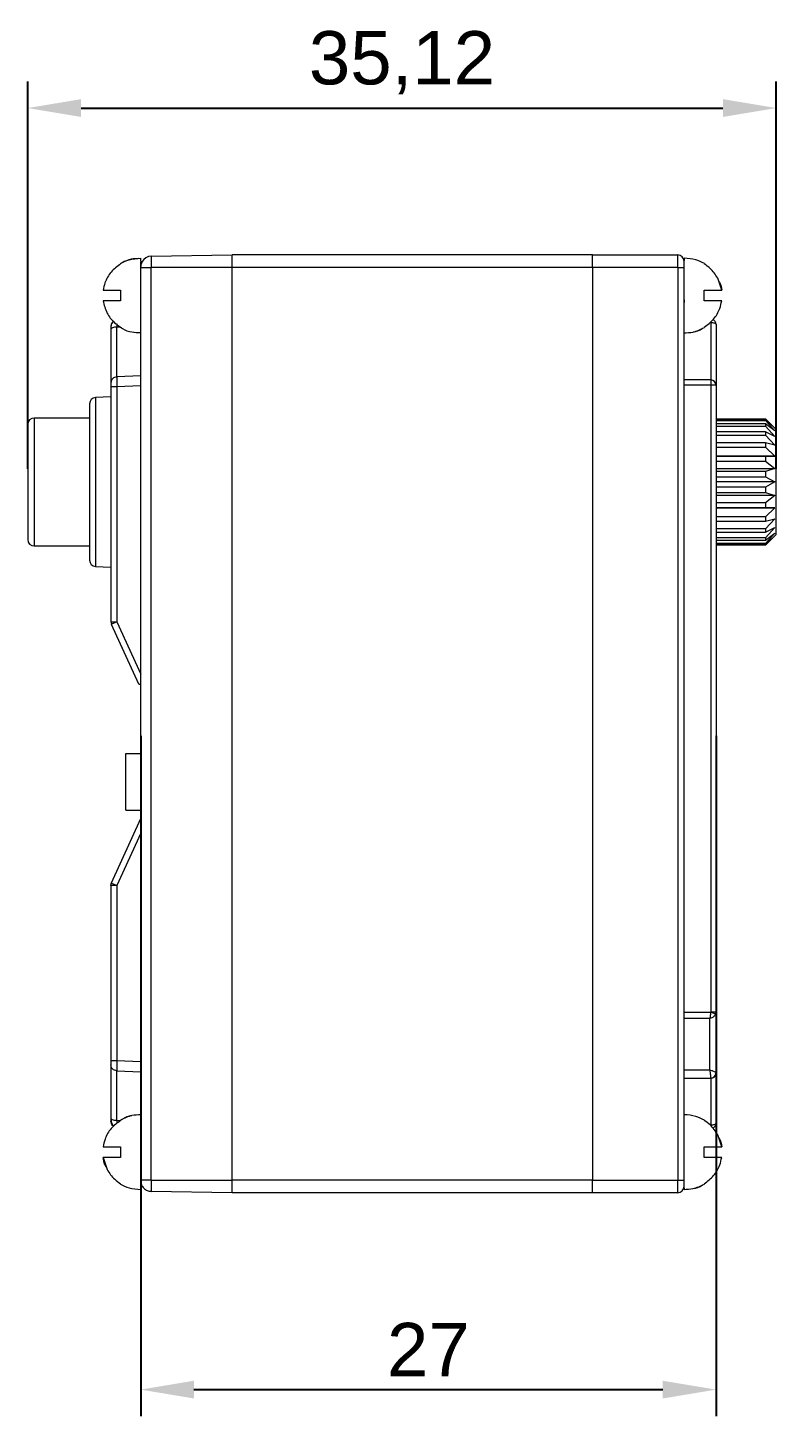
# Model space of a CAD drawing. Header units: millimetres. Extents: x 4 to 96, y 23 to 146.
# Drawn here: x 60.6 to 95.7, y 78.9 to 144.1 of the extents above; entities that cross this region are included whole.
import ezdxf

# ---------------------------------------------------------------- set-up
doc = ezdxf.new("R2010")
doc.units = ezdxf.units.MM
doc.layers.add('标注层', color=150, linetype='Continuous', lineweight=18)
doc.layers.add('标注层 @ 1', color=150, linetype='Continuous', lineweight=18)
doc.styles.get("Standard").update_dxf_attribs({"font": 'arial.ttf'})
doc.dimstyles.new('Annotative', dxfattribs={"dimscale": 0, "dimtxt": 2.5, "dimasz": 2.5, "dimexe": 1.25, "dimexo": 0.625, "dimtad": 1, "dimtxsty": 'Standard', "dimcen": 2.5, "dimadec": 0, "dimazin": 0, "dimtfac": 1, "dimtmove": 0, "dimatfit": 3, "dimfxl": 0, "dimarcsym": 0})

# ---------------------------------------------------------------- blocks, each defined once
blk = doc.blocks.new('*D23')
at = {"layer": 'Defpoints', "color": 0, "transparency": 16777216}
for p in [(95.691, 140.289), (60.567, 122.739), (95.691, 122.739)]:
    blk.add_point(p, dxfattribs=at)
at = {"layer": '标注层', "color": 0, "lineweight": -2, "transparency": 16777216}
for p, q in [((60.567, 123.364), (60.567, 141.539)), ((95.691, 123.364), (95.691, 141.539)), ((63.067, 140.289), (93.191, 140.289))]:
    blk.add_line(p, q, dxfattribs=at)
at = {"layer": '标注层', "color": 0, "transparency": 16777216}
for points in [[(63.067, 140.705), (63.067, 139.872), (60.567, 140.289)], [(93.191, 140.705), (93.191, 139.872), (95.691, 140.289)]]:
    blk.add_solid(points, dxfattribs=at)
at = {"layer": '标注层', "color": 0, "transparency": 16777216, "insert": (78.129, 142.416), "char_height": 2.5, "attachment_point": 5}
blk.add_mtext('35,12', dxfattribs=at)
blk = doc.blocks.new('*D24')
at = {"layer": 'Defpoints', "color": 0, "transparency": 16777216}
for p in [(65.867, 111.452), (92.867, 111.452), (92.867, 80.143)]:
    blk.add_point(p, dxfattribs=at)
at = {"layer": '标注层', "color": 0, "lineweight": -2, "transparency": 16777216}
for p, q in [((65.867, 110.827), (65.867, 78.893)), ((92.867, 110.827), (92.867, 78.893)), ((68.367, 80.143), (90.367, 80.143))]:
    blk.add_line(p, q, dxfattribs=at)
at = {"layer": '标注层', "color": 0, "transparency": 16777216}
for points in [[(68.367, 80.56), (68.367, 79.726), (65.867, 80.143)], [(90.367, 80.56), (90.367, 79.726), (92.867, 80.143)]]:
    blk.add_solid(points, dxfattribs=at)
at = {"layer": '标注层', "color": 0, "transparency": 16777216, "insert": (79.367, 82.023), "char_height": 2.5, "attachment_point": 5}
blk.add_mtext('27', dxfattribs=at)

msp = doc.modelspace()

# ---------------------------------------------------------------- linework, layer by layer
at = {"color": 7, "linetype": 'Continuous', "lineweight": 15}
for p, q in [((65.867, 90.103), (65.867, 133.081)), ((65.867, 133.081), (65.951, 133.081)), ((66.359, 133.335), (70.167, 133.401)), ((70.167, 132.801), (70.167, 133.401)), ((70.167, 132.799), (70.167, 133.399)), ((87.067, 133.399), (70.167, 133.399)), ((87.067, 133.399), (91.067, 133.399)), ((87.067, 132.799), (87.067, 133.399)), ((91.067, 132.799), (91.067, 133.399)), ((91.367, 132.799), (91.367, 133.099)), ((65.878, 90.103), (65.878, 132.801)), ((70.167, 132.801), (66.359, 132.801)), ((66.359, 89.977), (66.359, 132.801)), ((70.167, 89.977), (70.167, 132.801)), ((87.067, 132.799), (70.167, 132.799)), ((91.067, 132.799), (87.067, 132.799)), ((87.067, 132.799), (87.067, 89.979)), ((91.067, 132.799), (91.367, 132.799)), ((91.067, 132.799), (91.067, 89.979)), ((91.367, 89.979), (91.367, 132.799)), ((93.131, 131.739), (92.944, 132.307)), ((64.925, 131.739), (64.925, 131.239)), ((92.31, 131.239), (92.31, 131.739)), ((91.367, 131.287), (91.367, 131.169)), ((64.752, 127.675), (64.752, 130.013)), ((64.966, 129.969), (64.915, 129.989)), ((92.319, 129.989), (92.31, 130.005)), ((92.617, 130.213), (92.617, 127.526)), ((64.467, 127.206), (64.467, 116.179)), ((65.867, 127.718), (64.752, 127.675)), ((65.867, 127.247), (64.752, 127.206)), ((64.752, 127.206), (64.752, 116.179)), ((92.617, 127.526), (91.367, 127.526)), ((92.617, 127.284), (91.367, 127.284)), ((92.617, 127.526), (92.617, 127.284)), ((92.617, 127.284), (92.617, 97.869)), ((92.867, 127.284), (92.617, 127.284)), ((92.867, 127.284), (92.867, 97.869)), ((64.467, 126.739), (63.752, 126.702)), ((63.467, 125.739), (60.867, 125.739)), ((92.867, 125.699), (95.191, 125.699)), ((95.191, 125.668), (92.867, 125.668)), ((92.867, 125.62), (95.191, 125.62)), ((95.191, 125.469), (92.867, 125.469)), ((92.867, 125.361), (95.191, 125.361)), ((95.626, 125.259), (95.191, 125.668)), ((95.191, 125.62), (95.626, 125.141)), ((95.626, 125.141), (95.191, 125.469)), ((95.191, 125.361), (95.626, 124.871)), ((95.691, 125.199), (95.312, 125.579)), ((95.691, 120.279), (95.691, 125.199)), ((95.191, 125.098), (92.867, 125.098)), ((92.867, 124.937), (95.191, 124.937)), ((95.191, 124.58), (92.867, 124.58)), ((95.626, 124.871), (95.191, 125.098)), ((95.191, 124.937), (95.626, 124.468)), ((95.626, 124.468), (95.191, 124.58)), ((92.867, 124.375), (95.191, 124.375)), ((92.867, 123.956), (95.626, 123.956)), ((95.191, 123.945), (92.867, 123.945)), ((95.191, 124.375), (95.626, 123.956)), ((95.626, 123.956), (95.191, 123.945)), ((95.191, 123.945), (95.191, 123.71)), ((92.867, 123.71), (95.191, 123.71)), ((92.867, 123.367), (95.626, 123.367)), ((95.191, 123.235), (92.867, 123.235)), ((95.191, 123.71), (95.626, 123.367)), ((95.626, 123.367), (95.191, 123.235)), ((92.867, 122.985), (95.191, 122.985)), ((95.626, 122.739), (92.867, 122.739)), ((95.191, 122.985), (95.626, 122.739)), ((95.626, 122.739), (95.191, 122.494)), ((95.191, 122.494), (92.867, 122.494)), ((92.867, 122.243), (95.191, 122.243)), ((95.626, 122.111), (92.867, 122.111)), ((95.191, 122.243), (95.626, 122.111)), ((95.626, 122.111), (95.191, 121.768)), ((95.191, 121.768), (92.867, 121.768)), ((92.867, 121.533), (95.191, 121.533)), ((95.626, 121.523), (92.867, 121.523)), ((95.191, 121.533), (95.626, 121.523)), ((95.626, 121.523), (95.191, 121.103)), ((95.191, 121.103), (92.867, 121.103)), ((92.867, 120.899), (95.191, 120.899)), ((95.626, 121.011), (95.191, 120.541)), ((95.191, 120.899), (95.626, 121.011)), ((95.626, 120.607), (95.191, 120.117)), ((95.191, 120.38), (95.626, 120.607)), ((95.191, 120.541), (92.867, 120.541)), ((92.867, 120.38), (95.191, 120.38)), ((95.191, 120.117), (92.867, 120.117)), ((92.867, 120.01), (95.191, 120.01)), ((95.626, 120.338), (95.191, 119.858)), ((95.191, 120.01), (95.626, 120.338)), ((95.191, 119.811), (95.626, 120.219)), ((95.312, 119.9), (95.691, 120.279)), ((60.867, 119.739), (63.467, 119.739)), ((95.191, 119.858), (92.867, 119.858)), ((92.867, 119.811), (95.191, 119.811)), ((95.191, 119.78), (92.867, 119.78)), ((63.752, 118.777), (64.467, 118.739)), ((64.467, 116.179), (64.752, 116.179)), ((65.772, 113.246), (64.494, 116.055)), ((64.752, 116.179), (65.867, 113.727)), ((65.167, 107.339), (65.167, 109.989)), ((65.167, 109.989), (65.867, 109.989)), ((64.494, 103.924), (65.867, 106.942)), ((65.167, 107.339), (65.867, 107.339)), ((65.867, 106.252), (64.752, 103.799)), ((64.467, 103.799), (64.467, 95.573)), ((64.752, 103.799), (64.467, 103.799)), ((64.752, 103.799), (64.752, 95.573)), ((92.617, 97.869), (92.614, 97.851)), ((92.617, 97.869), (92.867, 97.869)), ((92.867, 97.869), (92.849, 97.769)), ((92.567, 97.571), (92.567, 95.141)), ((65.867, 95.531), (64.752, 95.573)), ((64.752, 95.103), (65.867, 95.061)), ((64.752, 92.765), (64.752, 95.103)), ((91.367, 94.763), (92.617, 94.763)), ((92.617, 94.763), (92.617, 94.76)), ((92.617, 94.76), (92.617, 92.566)), ((92.865, 94.988), (92.867, 94.971)), ((64.477, 92.855), (64.467, 92.874)), ((64.915, 92.789), (64.924, 92.774)), ((93.131, 91.539), (92.944, 92.107)), ((64.924, 91.539), (64.924, 91.039)), ((65.867, 91.492), (65.867, 91.61)), ((92.31, 91.039), (92.31, 91.539)), ((64.103, 91.039), (64.29, 90.472)), ((65.867, 90.103), (65.867, 89.977)), ((65.867, 90.103), (65.878, 90.103)), ((65.884, 89.977), (65.867, 89.977)), ((66.359, 89.977), (70.167, 89.977)), ((87.067, 89.979), (70.167, 89.979)), ((70.167, 89.379), (70.167, 89.979)), ((70.167, 89.377), (70.167, 89.977)), ((87.067, 89.979), (91.067, 89.979)), ((87.067, 89.379), (87.067, 89.979)), ((91.067, 89.979), (91.367, 89.979)), ((91.067, 89.379), (91.067, 89.979)), ((70.167, 89.377), (66.359, 89.444)), ((87.067, 89.379), (70.167, 89.379)), ((91.067, 89.379), (87.067, 89.379)), ((92.319, 89.789), (92.31, 89.805))]:
    msp.add_line(p, q, dxfattribs=at)
at = {"color": 8, "linetype": 'Continuous', "lineweight": 15}
for p, q in [((64.752, 130.013), (64.906, 130.021)), ((63.752, 126.702), (63.752, 118.777)), ((60.867, 125.739), (60.867, 119.739)), ((91.367, 97.851), (92.614, 97.851)), ((91.367, 97.571), (92.567, 97.571)), ((92.567, 95.141), (91.367, 95.141)), ((64.752, 92.765), (64.749, 92.643)), ((64.9, 92.758), (64.752, 92.765))]:
    msp.add_line(p, q, dxfattribs=at)
at = {"color": 7, "linetype": 'Continuous', "lineweight": 15, "flags": 128}
for points in [[(92.867, 130.139), (92.862, 130.154), (92.848, 130.167), (92.825, 130.18), (92.794, 130.191), (92.756, 130.2), (92.713, 130.207), (92.666, 130.211), (92.617, 130.213)], [(95.191, 125.668), (95.191, 125.663), (95.191, 125.658), (95.191, 125.653), (95.191, 125.647), (95.191, 125.641), (95.191, 125.634), (95.191, 125.628), (95.191, 125.62)], [(95.191, 125.469), (95.191, 125.457), (95.191, 125.444), (95.191, 125.431), (95.191, 125.418), (95.191, 125.404), (95.191, 125.39), (95.191, 125.376), (95.191, 125.361)], [(95.191, 125.098), (95.191, 125.079), (95.191, 125.06), (95.191, 125.04), (95.191, 125.02), (95.191, 125), (95.191, 124.979), (95.191, 124.958), (95.191, 124.937)], [(95.191, 124.58), (95.191, 124.555), (95.191, 124.53), (95.191, 124.505), (95.191, 124.479), (95.191, 124.453), (95.191, 124.428), (95.191, 124.401), (95.191, 124.375)], [(95.191, 123.235), (95.191, 123.204), (95.191, 123.173), (95.191, 123.142), (95.191, 123.11), (95.191, 123.079), (95.191, 123.047), (95.191, 123.016), (95.191, 122.985)], [(95.191, 122.494), (95.191, 122.462), (95.191, 122.431), (95.191, 122.4), (95.191, 122.368), (95.191, 122.337), (95.191, 122.306), (95.191, 122.274), (95.191, 122.243)], [(95.191, 121.768), (95.191, 121.738), (95.191, 121.709), (95.191, 121.679), (95.191, 121.65), (95.191, 121.62), (95.191, 121.591), (95.191, 121.562), (95.191, 121.533)], [(95.191, 121.103), (95.191, 121.077), (95.191, 121.051), (95.191, 121.025), (95.191, 120.999), (95.191, 120.974), (95.191, 120.949), (95.191, 120.924), (95.191, 120.899)], [(95.191, 120.541), (95.191, 120.52), (95.191, 120.499), (95.191, 120.479), (95.191, 120.459), (95.191, 120.439), (95.191, 120.419), (95.191, 120.399), (95.191, 120.38)], [(95.191, 120.117), (95.191, 120.103), (95.191, 120.088), (95.191, 120.075), (95.191, 120.061), (95.191, 120.048), (95.191, 120.035), (95.191, 120.022), (95.191, 120.01)], [(95.191, 119.858), (95.191, 119.851), (95.191, 119.844), (95.191, 119.838), (95.191, 119.832), (95.191, 119.826), (95.191, 119.82), (95.191, 119.815), (95.191, 119.811)], [(92.849, 97.769), (92.84, 97.772), (92.824, 97.778), (92.8, 97.786), (92.771, 97.796), (92.737, 97.808), (92.698, 97.822), (92.657, 97.836), (92.614, 97.851)], [(92.617, 92.566), (92.666, 92.567), (92.713, 92.571), (92.756, 92.578), (92.794, 92.587), (92.825, 92.598), (92.848, 92.611), (92.862, 92.625), (92.867, 92.639)]]:
    msp.add_lwpolyline(points, dxfattribs=at)
at = {"color": 7, "linetype": 'Continuous', "lineweight": 15}
for centre, radius, start, end in [((66.367, 132.835), 0.5, 90.99996, 150.56472), ((91.067, 133.099), 0.3, 0, 90), ((92.617, 130.139), 0.25, 0, 64.03701), ((92.621, 127.28), 0.246, 1.01056, 90.97545), ((63.767, 126.402), 0.3, 93, 180), ((60.867, 125.439), 0.3, 90, 180), ((60.867, 120.039), 0.3, 180, 270), ((63.767, 119.076), 0.3, 180, 267), ((64.767, 116.179), 0.3, 180, 204.46157), ((92.614, 95.015), 0.252, 270.55869, 353.78578), ((92.635, 94.992), 0.233, 265.53702, 354.70212), ((92.617, 92.639), 0.25, 295.79449, 0), ((91.067, 89.679), 0.3, 270, 0)]:
    msp.add_arc(centre, radius, start, end, dxfattribs=at)
for points, knots in [([(64.924, 132.974), (64.767, 132.856), (64.451, 132.62), (64.192, 132.161), (64.127, 131.855), (64.103, 131.739)], [0, 0, 0, 0, 0.384245, 0.768595, 1, 1, 1, 1]), ([(64.915, 132.989), (65.047, 133.058), (65.345, 133.211), (65.681, 133.229), (65.867, 133.239)], [0, 0, 0, 0, 0.44383, 1, 1, 1, 1]), ([(65.778, 133.222), (65.658, 133.218), (65.392, 133.21), (65.093, 133.09), (64.943, 132.999), (64.918, 132.984)], [0, 0, 0, 0, 0.405056, 0.900524, 1, 1, 1, 1]), ([(65.867, 133.112), (65.867, 133.165), (65.867, 133.234), (65.867, 133.238), (65.867, 133.24)], [0, 0, 0, 0, 0.75813, 1, 1, 1, 1]), ([(65.878, 132.801), (65.88, 132.852), (65.886, 132.95), (65.929, 133.038), (65.951, 133.081)], [0, 0, 0, 0, 0.513049, 1, 1, 1, 1]), ([(66.359, 133.335), (66.359, 133.327), (66.359, 133.311), (66.359, 133.187), (66.359, 133.011), (66.359, 132.871), (66.359, 132.801)], [0, 0, 0, 0, 0.25, 0.5, 0.75, 1, 1, 1, 1]), ([(91.367, 133.239), (91.367, 133.237), (91.367, 133.235), (91.367, 133.138), (91.367, 133.137)], [0, 0, 0, 0, 0.985949, 1, 1, 1, 1]), ([(92.319, 132.989), (92.187, 133.058), (91.89, 133.211), (91.554, 133.229), (91.367, 133.239)], [0, 0, 0, 0, 0.44383, 1, 1, 1, 1]), ([(92.944, 132.307), (92.837, 132.471), (92.665, 132.734), (92.407, 132.909), (92.31, 132.974)], [0, 0, 0, 0, 0.6265461, 1, 1, 1, 1]), ([(65.878, 132.801), (65.894, 132.801), (65.928, 132.801), (66.043, 132.801), (66.19, 132.801), (66.302, 132.801), (66.359, 132.801)], [0, 0, 0, 0, 0.249999, 0.5, 0.75, 1, 1, 1, 1]), ([(64.103, 131.739), (64.151, 131.739), (64.246, 131.739), (64.569, 131.739), (64.827, 131.739), (64.924, 131.739)], [0, 0, 0, 0, 0.383838, 0.767814, 1, 1, 1, 1]), ([(92.31, 131.739), (92.467, 131.739), (92.78, 131.739), (93.041, 131.739), (93.106, 131.739), (93.131, 131.739)], [0, 0, 0, 0, 0.3812667, 0.762528, 1, 1, 1, 1]), ([(92.982, 132.193), (93.004, 132.156), (93.089, 132.019), (93.114, 131.858), (93.131, 131.739)], [0, 0, 0, 0, 0.265937, 1, 1, 1, 1]), ([(64.103, 131.239), (64.151, 131.048), (64.247, 130.666), (64.569, 130.249), (64.827, 130.071), (64.924, 130.004)], [0, 0, 0, 0, 0.384164, 0.768389, 1, 1, 1, 1]), ([(64.925, 131.239), (64.772, 131.239), (64.466, 131.239), (64.198, 131.239), (64.131, 131.239), (64.103, 131.239)], [0, 0, 0, 0, 0.371938, 0.743134, 1, 1, 1, 1]), ([(93.131, 131.239), (93.084, 131.239), (92.989, 131.239), (92.668, 131.239), (92.409, 131.239), (92.31, 131.239)], [0, 0, 0, 0, 0.38127, 0.762541, 1, 1, 1, 1]), ([(92.31, 130.005), (92.467, 130.122), (92.78, 130.355), (93.041, 130.813), (93.106, 131.121), (93.131, 131.239)], [0, 0, 0, 0, 0.381319, 0.762642, 1, 1, 1, 1]), ([(64.606, 130.278), (64.587, 130.266), (64.535, 130.233), (64.48, 130.144), (64.472, 130.069), (64.467, 130.031)], [0, 0, 0, 0, 0.235549, 0.617771, 1, 1, 1, 1]), ([(64.608, 130.277), (64.597, 130.269), (64.567, 130.249), (64.518, 130.192), (64.475, 130.107), (64.47, 130.034), (64.467, 130.001)], [0, 0, 0, 0, 0.1312415, 0.3305179, 0.694637, 1, 1, 1, 1]), ([(64.752, 130.013), (64.714, 130.011), (64.638, 130.006), (64.545, 129.981), (64.48, 129.946), (64.471, 129.918), (64.467, 129.904)], [0, 0, 0, 0, 0.2499995, 0.5000001, 0.749999, 1, 1, 1, 1]), ([(64.467, 129.996), (64.467, 129.984), (64.467, 129.959), (64.467, 129.922), (64.467, 129.904)], [0, 0, 0, 0, 0.50154, 1, 1, 1, 1]), ([(64.467, 129.904), (64.467, 129.627), (64.467, 129.065), (64.467, 128.351), (64.467, 127.761), (64.467, 127.515), (64.467, 127.394)], [0, 0, 0, 0, 0.247158, 0.5, 0.752842, 1, 1, 1, 1]), ([(64.921, 129.999), (64.952, 129.977), (65.108, 129.872), (65.438, 129.759), (65.727, 129.75), (65.868, 129.746)], [0, 0, 0, 0, 0.114999, 0.570111, 1, 1, 1, 1]), ([(65.867, 129.739), (65.726, 129.733), (65.581, 129.727), (65.451, 129.779), (65.447, 129.78)], [0, 0, 0, 0, 0.974121, 1, 1, 1, 1]), ([(91.367, 129.739), (91.506, 129.744), (91.84, 129.754), (92.142, 129.902), (92.319, 129.989)], [0, 0, 0, 0, 0.414044, 1, 1, 1, 1]), ([(91.787, 129.78), (91.788, 129.78), (91.938, 129.792), (92.11, 129.865), (92.252, 129.958), (92.268, 129.969)], [0, 0, 0, 0, 0.003762, 0.883493, 1, 1, 1, 1]), ([(92.867, 130.139), (92.867, 129.973), (92.867, 129.64), (92.867, 129.168), (92.867, 128.725), (92.867, 128.321), (92.867, 127.967), (92.867, 127.675), (92.867, 127.439), (92.867, 127.336), (92.867, 127.284)], [0, 0, 0, 0, 0.122946, 0.245952, 0.372916, 0.5, 0.626964, 0.754047, 0.876994, 1, 1, 1, 1]), ([(64.752, 127.675), (64.714, 127.669), (64.638, 127.658), (64.545, 127.592), (64.48, 127.501), (64.471, 127.429), (64.467, 127.394)], [0, 0, 0, 0, 0.25, 0.499999, 0.750001, 1, 1, 1, 1]), ([(64.467, 127.394), (64.467, 127.385), (64.467, 127.368), (64.467, 127.322), (64.467, 127.267), (64.467, 127.226), (64.467, 127.206)], [0, 0, 0, 0, 0.2508, 0.500079, 0.750805, 1, 1, 1, 1]), ([(64.752, 127.206), (64.714, 127.206), (64.638, 127.206), (64.545, 127.206), (64.48, 127.206), (64.471, 127.206), (64.467, 127.206)], [0, 0, 0, 0, 0.25, 0.5, 0.750001, 1, 1, 1, 1]), ([(64.752, 127.675), (64.751, 127.654), (64.749, 127.61), (64.748, 127.497), (64.749, 127.359), (64.751, 127.257), (64.752, 127.206)], [0, 0, 0, 0, 0.248882, 0.4985, 0.748868, 1, 1, 1, 1]), ([(63.467, 126.402), (63.467, 126.39), (63.467, 126.366), (63.467, 126.194), (63.467, 125.997), (63.467, 125.745), (63.467, 125.348), (63.467, 124.762), (63.467, 124.111), (63.467, 123.43), (63.467, 122.969), (63.467, 122.739)], [0, 0, 0, 0, 0.120037, 0.239982, 0.304412, 0.368751, 0.500083, 0.631415, 0.760018, 0.880032, 1, 1, 1, 1]), ([(60.567, 125.439), (60.567, 125.43), (60.567, 125.412), (60.567, 125.285), (60.567, 125.14), (60.567, 124.954), (60.567, 124.661), (60.567, 124.232), (60.567, 123.752), (60.567, 123.248), (60.567, 122.909), (60.567, 122.739)], [0, 0, 0, 0, 0.120046, 0.239967, 0.305431, 0.370175, 0.500086, 0.630123, 0.760034, 0.880048, 1, 1, 1, 1]), ([(95.191, 125.699), (95.232, 125.659), (95.378, 125.513), (95.522, 125.366), (95.626, 125.259)], [0, 0, 0, 0, 0.274907, 1, 1, 1, 1]), ([(60.567, 122.739), (60.567, 122.57), (60.567, 122.23), (60.567, 121.814), (60.567, 121.492), (60.567, 121.174), (60.567, 120.817), (60.567, 120.465), (60.567, 120.219), (60.567, 120.066), (60.567, 120.048), (60.567, 120.039)], [0, 0, 0, 0, 0.120015, 0.239968, 0.305432, 0.370175, 0.500086, 0.630123, 0.760033, 0.880079, 1, 1, 1, 1]), ([(63.467, 122.739), (63.467, 122.509), (63.467, 122.049), (63.467, 121.486), (63.467, 121.051), (63.467, 120.621), (63.467, 120.131), (63.467, 119.654), (63.467, 119.32), (63.467, 119.113), (63.467, 119.089), (63.467, 119.076)], [0, 0, 0, 0, 0.120014, 0.239983, 0.304413, 0.368751, 0.500083, 0.631415, 0.760018, 0.880055, 1, 1, 1, 1]), ([(95.626, 120.219), (95.522, 120.112), (95.378, 119.965), (95.232, 119.82), (95.191, 119.78)], [0, 0, 0, 0, 0.725077, 1, 1, 1, 1]), ([(64.752, 116.179), (64.717, 116.163), (64.648, 116.132), (64.563, 116.091), (64.505, 116.062), (64.498, 116.057), (64.494, 116.055)], [0, 0, 0, 0, 0.25, 0.499999, 0.75, 1, 1, 1, 1]), ([(65.772, 113.246), (65.773, 113.246), (65.775, 113.246), (65.794, 113.245), (65.824, 113.243), (65.852, 113.242), (65.867, 113.241)], [0, 0, 0, 0, 0.2333979, 0.476621, 0.7315983, 1, 1, 1, 1]), ([(64.467, 103.799), (64.468, 103.821), (64.471, 103.864), (64.486, 103.904), (64.494, 103.924)], [0, 0, 0, 0, 0.499999, 1, 1, 1, 1]), ([(64.494, 103.924), (64.498, 103.921), (64.505, 103.916), (64.563, 103.887), (64.648, 103.847), (64.717, 103.815), (64.752, 103.799)], [0, 0, 0, 0, 0.25, 0.5, 0.749999, 1, 1, 1, 1]), ([(92.614, 97.851), (92.612, 97.827), (92.609, 97.776), (92.598, 97.697), (92.585, 97.619), (92.573, 97.587), (92.567, 97.571)], [0, 0, 0, 0, 0.193983, 0.425265, 0.693939, 1, 1, 1, 1]), ([(92.849, 97.769), (92.835, 97.742), (92.808, 97.686), (92.739, 97.626), (92.658, 97.583), (92.6, 97.575), (92.567, 97.571)], [0, 0, 0, 0, 0.253992, 0.524853, 0.731453, 1, 1, 1, 1]), ([(92.867, 97.869), (92.867, 97.812), (92.867, 97.697), (92.867, 97.42), (92.867, 97.084), (92.867, 96.692), (92.867, 96.265), (92.867, 95.822), (92.867, 95.38), (92.867, 95.107), (92.867, 94.971)], [0, 0, 0, 0, 0.124961, 0.249998, 0.374924, 0.499998, 0.624924, 0.749998, 0.874962, 1, 1, 1, 1]), ([(64.752, 95.573), (64.714, 95.573), (64.638, 95.573), (64.545, 95.573), (64.48, 95.573), (64.471, 95.573), (64.467, 95.573)], [0, 0, 0, 0, 0.25, 0.5, 0.750001, 1, 1, 1, 1]), ([(64.467, 95.573), (64.467, 95.552), (64.467, 95.511), (64.467, 95.456), (64.467, 95.41), (64.467, 95.393), (64.467, 95.385)], [0, 0, 0, 0, 0.250794, 0.500077, 0.750805, 1, 1, 1, 1]), ([(64.752, 95.103), (64.714, 95.109), (64.638, 95.121), (64.545, 95.187), (64.48, 95.278), (64.471, 95.349), (64.467, 95.385)], [0, 0, 0, 0, 0.25, 0.500001, 0.75, 1, 1, 1, 1]), ([(64.467, 95.385), (64.467, 95.263), (64.467, 95.017), (64.467, 94.428), (64.467, 93.713), (64.467, 93.152), (64.467, 92.874)], [0, 0, 0, 0, 0.247158, 0.5, 0.752842, 1, 1, 1, 1]), ([(64.752, 95.573), (64.751, 95.521), (64.749, 95.419), (64.748, 95.282), (64.749, 95.168), (64.751, 95.125), (64.752, 95.103)], [0, 0, 0, 0, 0.251131, 0.5015, 0.751118, 1, 1, 1, 1]), ([(92.567, 95.141), (92.594, 95.136), (92.643, 95.129), (92.715, 95.106), (92.782, 95.075), (92.842, 95.034), (92.857, 95.004), (92.865, 94.988)], [0, 0, 0, 0, 0.186905, 0.3388, 0.536706, 0.761293, 1, 1, 1, 1]), ([(92.567, 95.141), (92.571, 95.117), (92.579, 95.073), (92.592, 94.996), (92.604, 94.913), (92.613, 94.825), (92.616, 94.784), (92.617, 94.763)], [0, 0, 0, 0, 0.178516, 0.327689, 0.537237, 0.766091, 1, 1, 1, 1]), ([(92.867, 94.971), (92.867, 94.826), (92.867, 94.537), (92.867, 93.974), (92.867, 93.343), (92.867, 92.874), (92.867, 92.639)], [0, 0, 0, 0, 0.249954, 0.499999, 0.749954, 1, 1, 1, 1]), ([(64.924, 92.774), (64.768, 92.657), (64.455, 92.423), (64.194, 91.966), (64.128, 91.657), (64.103, 91.539)], [0, 0, 0, 0, 0.381319, 0.762642, 1, 1, 1, 1]), ([(64.467, 92.874), (64.467, 92.856), (64.467, 92.82), (64.467, 92.78), (64.467, 92.752), (64.467, 92.749), (64.467, 92.747)], [0, 0, 0, 0, 0.2507943, 0.5000705, 0.7508027, 1, 1, 1, 1]), ([(64.598, 92.506), (64.581, 92.517), (64.533, 92.548), (64.481, 92.634), (64.472, 92.71), (64.467, 92.747)], [0, 0, 0, 0, 0.209661, 0.604829, 1, 1, 1, 1]), ([(64.472, 92.857), (64.473, 92.827), (64.475, 92.759), (64.497, 92.664), (64.54, 92.584), (64.575, 92.537), (64.602, 92.519), (64.607, 92.516)], [0, 0, 0, 0, 0.238564, 0.544041, 0.736615, 0.955913, 1, 1, 1, 1]), ([(65.867, 93.039), (65.729, 93.035), (65.394, 93.024), (65.092, 92.876), (64.915, 92.789)], [0, 0, 0, 0, 0.414044, 1, 1, 1, 1]), ([(65.447, 92.998), (65.446, 92.998), (65.297, 92.986), (65.124, 92.914), (64.983, 92.82), (64.966, 92.809)], [0, 0, 0, 0, 0.003762, 0.883493, 1, 1, 1, 1]), ([(92.319, 92.789), (92.187, 92.858), (91.89, 93.011), (91.554, 93.029), (91.367, 93.039)], [0, 0, 0, 0, 0.44383, 1, 1, 1, 1]), ([(92.944, 92.107), (92.837, 92.271), (92.665, 92.534), (92.407, 92.709), (92.31, 92.774)], [0, 0, 0, 0, 0.626547, 1, 1, 1, 1]), ([(92.982, 91.993), (93.004, 91.956), (93.089, 91.819), (93.114, 91.658), (93.131, 91.539)], [0, 0, 0, 0, 0.2659336, 1, 1, 1, 1]), ([(64.103, 91.539), (64.151, 91.539), (64.245, 91.539), (64.566, 91.539), (64.825, 91.539), (64.924, 91.539)], [0, 0, 0, 0, 0.38127, 0.762541, 1, 1, 1, 1]), ([(92.31, 91.539), (92.467, 91.539), (92.78, 91.539), (93.041, 91.539), (93.106, 91.539), (93.131, 91.539)], [0, 0, 0, 0, 0.3812667, 0.762528, 1, 1, 1, 1]), ([(64.924, 91.039), (64.768, 91.039), (64.455, 91.039), (64.194, 91.039), (64.128, 91.039), (64.103, 91.039)], [0, 0, 0, 0, 0.3812667, 0.762528, 1, 1, 1, 1]), ([(64.253, 90.586), (64.23, 90.622), (64.145, 90.759), (64.121, 90.921), (64.103, 91.039)], [0, 0, 0, 0, 0.265937, 1, 1, 1, 1]), ([(93.131, 91.039), (93.084, 91.039), (92.989, 91.039), (92.668, 91.039), (92.409, 91.039), (92.31, 91.039)], [0, 0, 0, 0, 0.38127, 0.762541, 1, 1, 1, 1]), ([(92.31, 89.805), (92.467, 89.922), (92.78, 90.155), (93.041, 90.613), (93.106, 90.921), (93.131, 91.039)], [0, 0, 0, 0, 0.381319, 0.762641, 1, 1, 1, 1]), ([(64.29, 90.472), (64.398, 90.307), (64.569, 90.044), (64.828, 89.87), (64.924, 89.805)], [0, 0, 0, 0, 0.6265461, 1, 1, 1, 1]), ([(65.867, 89.944), (65.867, 89.944), (65.867, 89.945), (65.867, 89.952), (65.867, 89.958), (65.867, 89.966), (65.867, 89.973), (65.867, 89.977)], [0, 0, 0, 0, 0.251647, 0.498771, 0.623082, 0.744887, 1, 1, 1, 1]), ([(65.867, 89.944), (65.875, 89.879), (65.889, 89.749), (66.002, 89.585), (66.165, 89.469), (66.294, 89.452), (66.359, 89.444)], [0, 0, 0, 0, 0.250001, 0.5, 0.75, 1, 1, 1, 1]), ([(66.359, 89.977), (66.359, 89.907), (66.359, 89.767), (66.359, 89.591), (66.359, 89.468), (66.359, 89.452), (66.359, 89.444)], [0, 0, 0, 0, 0.25, 0.5, 0.75, 1, 1, 1, 1]), ([(91.367, 89.679), (91.367, 89.683), (91.367, 89.691), (91.367, 89.751), (91.367, 89.813), (91.367, 89.883), (91.367, 89.942), (91.367, 89.979)], [0, 0, 0, 0, 0.249018, 0.499643, 0.628512, 0.760386, 1, 1, 1, 1]), ([(64.915, 89.789), (65.047, 89.721), (65.345, 89.567), (65.681, 89.549), (65.867, 89.539)], [0, 0, 0, 0, 0.44383, 1, 1, 1, 1]), ([(65.867, 89.539), (65.867, 89.555), (65.867, 89.585), (65.867, 89.788), (65.867, 89.881)], [0, 0, 0, 0, 0.539448, 1, 1, 1, 1]), ([(91.367, 89.539), (91.506, 89.544), (91.84, 89.554), (92.142, 89.702), (92.319, 89.789)], [0, 0, 0, 0, 0.414044, 1, 1, 1, 1]), ([(91.367, 89.617), (91.367, 89.6), (91.367, 89.549), (91.367, 89.543), (91.367, 89.539)], [0, 0, 0, 0, 0.33064, 1, 1, 1, 1]), ([(91.787, 89.58), (91.788, 89.58), (91.938, 89.592), (92.11, 89.665), (92.252, 89.758), (92.268, 89.769)], [0, 0, 0, 0, 0.003762, 0.883495, 1, 1, 1, 1])]:
    msp.add_open_spline(points, degree=3, knots=knots, dxfattribs=at)
at = {"color": 8, "linetype": 'Continuous', "lineweight": 15}
for points, knots in [([(64.749, 130.156), (64.749, 130.151), (64.749, 130.113), (64.75, 130.06), (64.752, 130.013)], [0, 0, 0, 0, 0.121559, 1, 1, 1, 1]), ([(64.752, 92.765), (64.714, 92.768), (64.638, 92.772), (64.546, 92.798), (64.488, 92.827), (64.48, 92.848), (64.477, 92.855)], [0, 0, 0, 0, 0.2834927, 0.5669868, 0.8504798, 1, 1, 1, 1]), ([(66.359, 89.977), (66.294, 89.977), (66.164, 89.977), (66.004, 89.977), (65.903, 89.977), (65.889, 89.977), (65.884, 89.977)], [0, 0, 0, 0, 0.2822699, 0.5645402, 0.8468094, 1, 1, 1, 1])]:
    msp.add_open_spline(points, degree=3, knots=knots, dxfattribs=at)

# ---------------------------------------------------------------- dimensions: what is measured, and where the dimension line sits
at = {"layer": '标注层 @ 1'}
for base, p1, p2, picture, middle in [((95.691, 140.289), (60.567, 122.739), (95.691, 122.739), '*D23', (78.129, 142.416)), ((92.867, 80.143), (65.867, 111.452), (92.867, 111.452), '*D24', (79.367, 82.023))]:
    dim = msp.add_linear_dim(base=base, p1=p1, p2=p2, dimstyle='Annotative', override={"dimscale": 1, "dimtix": 0, "dimtofl": 1, "dimtmove": 0, "dimatfit": 3}, dxfattribs=at)
    dim.commit()
    dim.dimension.update_dxf_attribs({"geometry": picture, "text_midpoint": middle})

doc.saveas('drawing.dxf')
